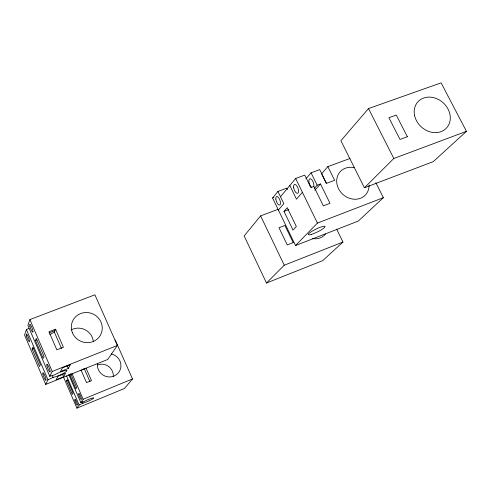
<?xml version="1.0" encoding="UTF-8"?>
<svg xmlns="http://www.w3.org/2000/svg" width="491" height="491" viewBox="0 0 491 491"><rect width="100%" height="100%" fill="white"/><g stroke="black" fill="none" stroke-linecap="round" stroke-linejoin="round"><path stroke-width="0.74" d="M28.944 328.362L26.428 329.596L24.55 335.028L45.706 384.41L107.725 359.461L117.367 345.461L94.898 294.803L29.883 319.58L27.883 325.38L49.769 376.327L54.391 374.897A8.47 1.283 -23.5 0 1 65.315 370.509A8.47 1.283 -23.5 0 1 64.02 373.019A8.47 1.283 -23.5 0 1 53.089 377.407L47.995 379.856L45.706 384.41M32.13 349.076L32.885 347.143L40.397 364.653L39.587 366.476L32.13 349.076L33.554 348.524M35.481 340.484L36.285 338.428L44.043 356.466L43.183 358.399L35.481 340.484L36.856 339.956M49.806 334.672L54.323 332.02L55.575 329.191L63.407 347.229L56.827 349.819L49.002 331.738L55.575 329.191M49.769 376.327L52.218 371.466L117.367 345.461M63.627 376.757L65.585 373.264L57.944 376.327L56.091 379.788L63.627 376.757L62.738 374.694M68.28 368.446L70.366 364.715L62.48 367.863L60.497 371.558L68.28 368.446L67.114 365.758M66.5 380.948L67.261 379.635L73.116 393.162L72.318 394.414L66.5 380.948L67.838 380.408M69.875 375.136L70.679 373.755L76.676 387.595L75.841 388.903L69.875 375.136L71.287 374.572M63.394 376.83L76.921 408.138L79.131 404.989L83.053 403.123A6.481 0.779 -23.8 0 0 91.351 399.692A6.481 0.779 -23.8 0 0 92.578 397.974A6.481 0.779 -23.8 0 0 84.28 401.399L80.831 402.565L68.703 374.565M80.831 402.565L83.151 399.251L132.496 378.96L115.182 339.925M375.861 182.738L383.361 197.677L358.289 221.067L295.521 245.537L272.579 197.983L277.912 191.435L286.781 188.151L287.419 189.477M277.802 209.424L260.623 215.88L244.168 235.944L266.49 283.019L322.697 260.635L342.982 242.038L336.648 229.131M280.484 196.756L295.662 178.479L304.758 175.127L310.852 187.556L313.823 186.451L323.348 205.87L330.02 203.335L320.488 183.959L317.155 185.205L314.314 188.391M132.496 378.96L124.45 388.498L76.921 408.138M278.391 210.025L283.823 203.648L277.912 191.435M305.942 178.804L311.067 172.801L319.702 169.622L326.478 183.358L334.629 180.314L327.853 166.621L350.071 158.44M368.508 108.56L340.889 140.721L364.396 187.771L433.24 161.637L466.45 131.343L441.114 82.862L368.508 108.56L393.825 158.476L364.396 187.771M283.994 211.406L287.223 207.687L296.331 226.504L293.01 230.07L283.994 211.406L288.745 209.614M302.425 192.343L296.466 199.174L289.819 185.512M321.574 173.771L327.853 166.621M314.762 190.348L320.488 183.959M295.521 245.537L317.432 223.08L383.361 197.677M266.49 283.019L284.252 265.22L342.982 242.038M81.04 370.447L84.262 368.643L89.957 381.703M49.057 332.892L54.943 330.615M393.825 158.476L466.45 131.343M272.579 197.983L273.929 197.486M321.906 174.446L326.233 183.217M311.067 172.801L317.155 185.205M295.662 178.479L317.432 223.08M260.623 215.88L284.252 265.22M86.042 368.14L91.479 380.599L86.508 382.618L81.076 370.14M54.323 332.02L61.479 348.524M71.962 373.448L83.151 399.251M82.451 401.736L83.053 403.123M66.543 375.891L79.131 404.989M29.883 319.58L52.218 371.466M52.187 375.314L53.089 377.407M26.428 329.596L47.995 379.856M369.091 185.107A17.16 14.976 42.2 0 1 352.704 199.094A17.16 14.976 42.2 0 1 336.691 180.43A17.16 14.976 42.2 0 1 354.085 167.615M311.711 187.335A4.683 2.093 70.2 0 1 308.851 180.829A4.683 2.093 70.2 0 1 311.914 179.896A4.683 2.093 70.2 0 1 313.712 186.727M71.177 329.903A14.828 14.288 24.9 0 1 93.284 341.177M325.533 233.925A15.111 13.453 42.6 0 1 312.528 238.54M111.377 353.974A11.907 11.514 34.2 0 1 120.755 367.698A11.907 11.514 34.2 0 1 107.302 376.763A11.907 11.514 34.2 0 1 97.476 363.34M97.764 364.881A11.446 11.109 33.9 0 1 113.311 376.505M293.195 242.615L287.26 244.923L278.986 227.726L284.921 225.461L293.195 242.615M407.352 136.731L399.993 139.438L388.915 117.717L396.274 115.072L407.352 136.731M311.607 234.33A9.317 1.596 -26 0 0 324.987 226.842A9.317 1.596 -26 0 0 313.326 230.488A9.317 1.596 -26 0 0 311.607 234.33M293.606 187.181A4.701 2.038 70.1 0 0 297.626 193.331A4.701 2.038 70.1 0 0 296.987 186.163A4.701 2.038 70.1 0 0 293.606 187.181M414.625 115.673A19.401 16.289 42.3 0 0 444.459 129.833A19.401 16.289 42.3 0 0 437.671 99.096A19.401 16.289 42.3 0 0 414.625 115.673M275.85 199.113A4.505 1.872 69.9 0 0 279.655 205.042A4.505 1.872 69.9 0 0 278.968 198.217A4.505 1.872 69.9 0 0 275.85 199.113M72.435 332.8A15.608 14.957 26 0 0 99.004 337.243A15.608 14.957 26 0 0 88.902 312.724A15.608 14.957 26 0 0 72.435 332.8M29.902 326.282A4.253 0.761 68.8 0 0 32.829 332.223A4.253 0.761 68.8 0 0 31.295 326.233A4.253 0.761 68.8 0 0 29.902 326.282M26.483 335.967A4.112 0.712 68.8 0 0 29.313 341.736A4.112 0.712 68.8 0 0 27.809 335.979A4.112 0.712 68.8 0 0 26.483 335.967M42.981 374.455A4.143 0.724 68.4 0 0 45.866 380.365A4.143 0.724 68.4 0 0 44.417 374.707A4.143 0.724 68.4 0 0 42.981 374.455M46.976 365.991A4.284 0.773 68.4 0 0 49.972 372.08A4.284 0.773 68.4 0 0 48.486 366.2A4.284 0.773 68.4 0 0 46.976 365.991M78.83 394.789A3.271 0.638 68 0 0 81.181 399.49A3.271 0.638 68 0 0 80.131 395.077A3.271 0.638 68 0 0 78.83 394.789M74.957 400.576A3.192 0.608 68 0 0 77.24 405.173A3.192 0.608 68 0 0 76.209 400.889A3.192 0.608 68 0 0 74.957 400.576"/></g></svg>
